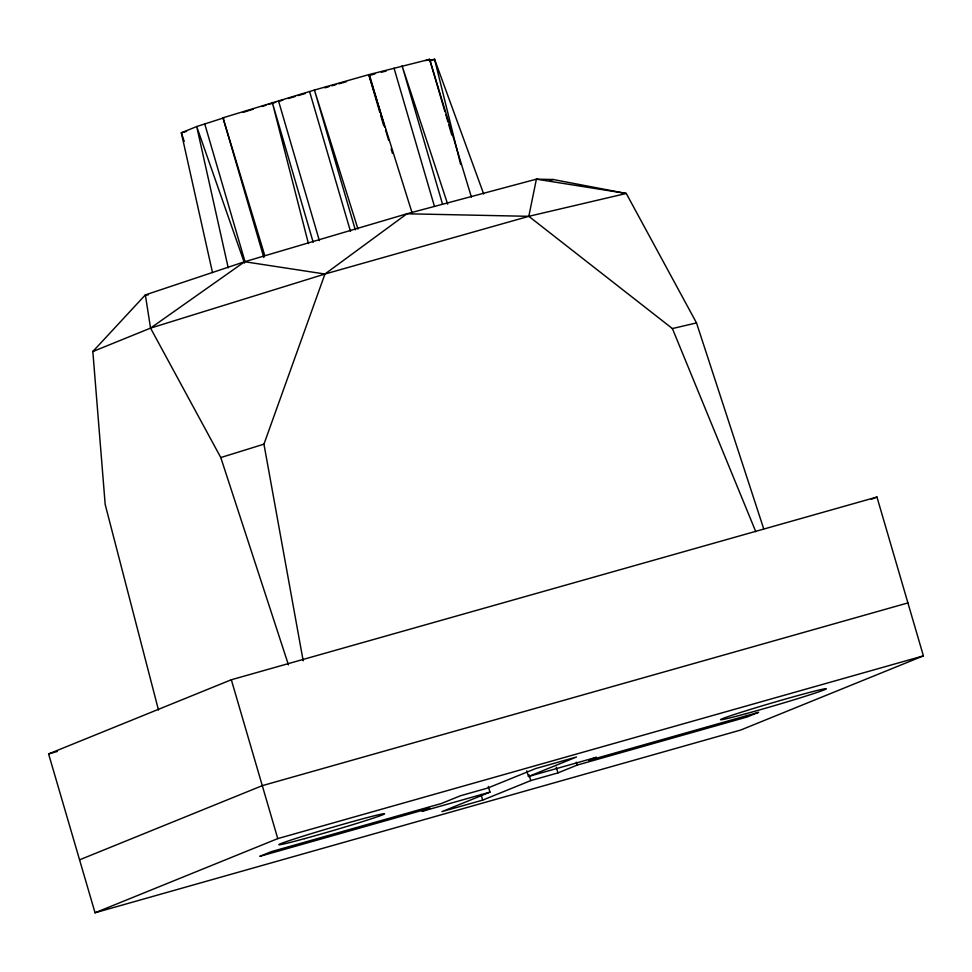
<?xml version="1.0" encoding="UTF-8"?>
<svg xmlns="http://www.w3.org/2000/svg" width="972" height="972" viewBox="0 0 972 972"><rect width="100%" height="100%" fill="white"/><g stroke="black" fill="none" stroke-linecap="round" stroke-linejoin="round"><path stroke-width="1.46" d="M158.485 710.034L105.183 504.48L92.838 351.536L150.551 328.111L324.94 274.031L528.817 216.319L536.398 179.164L553.117 179.504L626.272 193.464L696.511 322.911L763.688 528.768M303.179 660.814L263.947 444.168L324.94 274.031L406.94 213.779L536.398 179.164L626.272 193.464L528.817 216.319L406.94 213.779L244.652 261.735L145.35 294.905L92.838 351.536L95.195 349.628M288.441 664.848L220.79 457.557L150.551 328.111L244.652 261.735L324.94 274.031M430.73 60.786L434.569 59.231L483.667 193.926M48.6 753.932L231.324 679.756L876.951 497.032L923.4 655.869L740.676 730.045L95.049 912.769L48.6 753.932L57.36 751.453M871.325 499.316L876.951 497.032M79.57 859.831L262.294 785.655L907.921 602.919M95.049 912.769L277.773 838.605L923.4 655.869M488.321 786.409L489.985 792.131L441.908 811.644L482.683 800.114L530.761 780.589L557.952 772.898L577.186 765.086L747.079 716.996L758.622 712.318L588.728 760.408L596.419 757.285L528.464 776.519L526.788 770.796M528.464 776.519L576.542 756.994L535.766 768.536L487.677 788.061L460.497 795.752L441.264 803.552L271.358 851.642L259.828 856.332L429.721 808.242L422.03 811.365L489.985 792.131M263.849 257.531L222.989 117.794L314.43 90.044L368.789 74.65L429.624 59.316L471.396 197.061M212.491 272.573L181.327 132.799L196.709 126.542L224.24 117.697L222.989 117.794L264.761 255.539M550.237 180.464L553.117 179.504M425.675 60.616L429.624 59.316L444.945 111.719M220.79 457.557L263.947 444.168M429.32 60.641L434.569 59.231L460.607 164.414M186.575 131.378L181.327 132.799L184.218 141.365M528.817 216.319L672.393 328.56L696.511 322.911M148.145 294.966L145.35 294.905L150.551 328.111M672.393 328.56L755.791 531.672M244.47 263.108L196.709 126.542L228.201 267.798M447.679 204.169L402.068 65.78L442.503 204.059M412.31 213.585L368.789 74.65L379.858 112.497M357.951 228.967L314.43 90.044L355.29 229.781M445.808 114.623L447.934 121.901M448.785 124.817L451.761 135.011M394.037 68.162L434.472 206.453M576.347 762.23L577.186 765.086M369.433 74.723L384.754 127.125M385.605 130.041L388.593 140.223M391.145 148.959L392.421 153.333M380.708 115.413L383.685 125.595M556.276 767.175L557.952 772.898M529.096 774.866L530.761 780.589M309.631 91.647L350.491 231.385M278.502 100.869L319.363 240.606M481.006 794.379L482.683 800.114M313.178 242.235L272.318 102.497L308.416 243.583M204.813 124.161L244.944 261.395M231.324 679.756L277.773 838.605M243.207 112.363A106.701 3.171 -16.3 0 1 253.4 109.156M261.905 106.519A106.701 3.171 -16.3 0 1 265.951 105.268M268.697 104.429A106.701 3.171 -16.3 0 1 275.708 102.303M278.551 101.44A106.701 3.171 -16.3 0 1 282.828 100.152M288.307 98.512A106.701 3.171 -16.3 0 1 295.306 96.435M298.125 95.596A106.701 3.171 -16.3 0 1 305.184 93.519M324.842 87.82A106.701 3.171 -16.3 0 1 329.01 86.63M331.768 85.84A106.701 3.171 -16.3 0 1 335.838 84.686M338.839 83.847A106.701 3.171 -16.3 0 1 346.263 81.757M370.721 75.063A106.701 3.171 -16.3 0 1 374.888 73.957M381.376 72.256A106.701 3.171 -16.3 0 1 386.261 71.005M304.503 838.654A55.185 1.64 -16.3 0 0 384.596 813.819A55.185 1.64 -16.3 0 0 305.791 835.325A55.185 1.64 -16.3 0 0 304.503 838.654M746.241 713.63A55.185 1.64 -16.3 0 0 826.346 688.796A55.185 1.64 -16.3 0 0 747.529 710.301A55.185 1.64 -16.3 0 0 746.241 713.63"/></g></svg>
